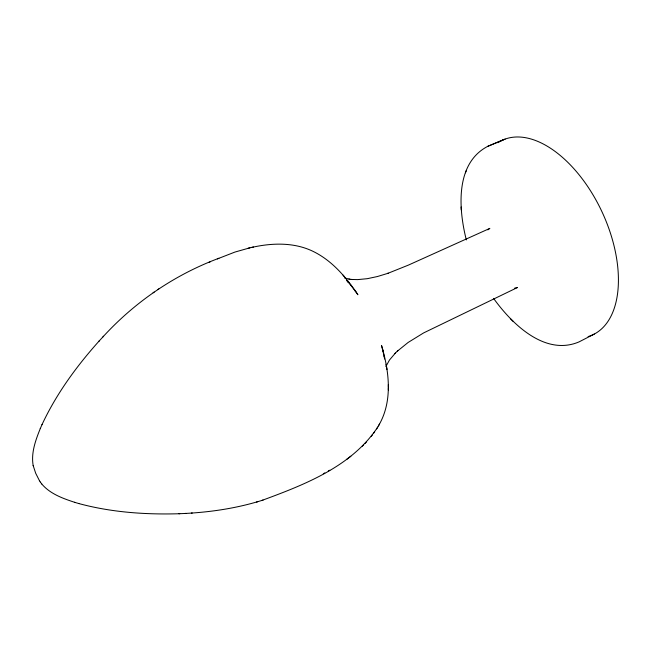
<?xml version="1.0" encoding="UTF-8"?>
<svg xmlns="http://www.w3.org/2000/svg" width="651" height="651" viewBox="0 0 651 651"><rect width="100%" height="100%" fill="white"/><g stroke="black" fill="none" stroke-linecap="round" stroke-linejoin="round"><path stroke-width="0.98" d="M378.426 425.909C393.009 401.594 389.249 371.387 381.519 345.453L383.04 351.027M40.346 428.415C35.642 440.109 30.882 452.901 33.193 465.701M503.117 139.9L487.884 146.272C454.707 163.352 458.678 209.777 466.328 239.91M466.238 170.733L465.473 172.816M385.856 366.546L389.518 359.97L395.377 353.078M41.981 424.696L42.063 424.501C56.312 393.969 76.387 366.456 98.781 341.409L99.302 340.839M40.272 428.594L42.063 424.501M261.8 500.473C304.416 484.759 351.662 466.637 377.718 427.089M376.652 428.903L379.476 424.127M371.265 436.39L372.478 434.787M373.462 433.452L374.667 431.865M102.996 336.844C134.806 302.015 174.671 274.771 218.899 258.26M98.781 341.409L103.55 336.233M365.008 443.461L366.35 442.094M362.338 446.212L363.681 444.836M394.775 353.656L397.875 350.637M397.297 351.206L408.112 342.475L423.598 332.93L517.423 287.539L514.681 288.133M487.811 229.876L489.845 228.379L408.389 265.112L387.573 273.461L388.256 273.225L377.401 276.537L367.294 278.685L357.659 279.613L352.02 279.466M346.462 459.549L350.865 456.221M157.688 289.638L158.754 288.922M153.091 292.787L154.124 292.087M328.275 471.023L329.788 470.217M323.303 473.725L324.8 472.927M594.347 334.036L579.064 341.889C544.757 356.471 511.67 323.563 493.572 298.378M487.884 146.272L505.192 139.078M208.572 262.581L210.07 261.962M217.353 258.903L234.938 252.067L249.854 247.836M185.185 513.46C209.703 512.174 234.197 508.618 257.78 501.669M256.551 502.043L263.077 500.082M251.66 247.429C271.5 242.961 293.243 242.123 312.073 250.895C331.644 260.042 346.129 277.106 357.895 294.748L356.626 292.893M248.08 248.251L253.451 247.014M78.641 503.508C111.24 512.337 145.303 514.721 178.968 513.745L179.733 513.696M191.378 513.078L192.232 513.029M178.968 513.745L185.999 513.419M348.903 279.116L352.988 279.572M349.912 279.23L344.615 278.001M41.607 483.799C49.915 493.816 62.756 498.414 74.735 502.344M74.556 502.295L78.836 503.557M510.351 318.648L513.338 321.57M346.478 280.426L348.952 283.014L347.691 281.696M349.522 283.714L350.743 285.154M41.745 483.962L40.386 482.147M343.012 275.096L344.233 276.537M345.299 277.774L346.446 279.124M350.336 284.625L356.024 292.055L354.608 289.98M33.152 465.489L35.683 473.244L39.524 480.829M39.467 480.739L40.46 482.261M382.373 348.627L384.212 356.789M386.1 364.267L386.393 366.008M386.661 367.628L386.979 369.483M384.114 356.203L384.586 359.002M461.12 206.969L461.266 209.834M388.33 384.546L388.33 386.914M388.33 387.491L388.33 389.941M497.877 142.74A107.277 60.218 65.1 0 1 602.11 212.063A107.277 60.218 65.1 0 1 588.113 336.583"/></g></svg>
